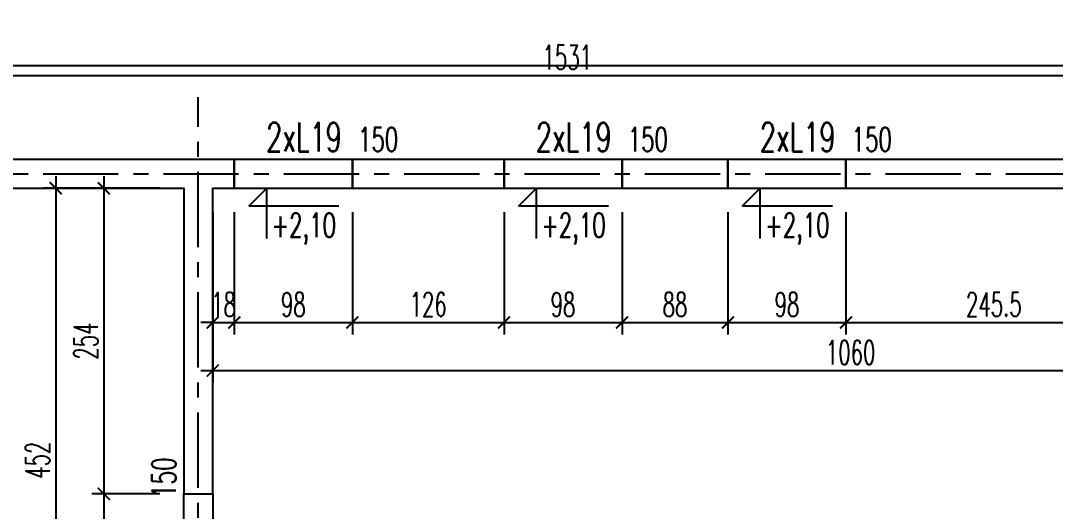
# Model space of a CAD drawing. Header units: millimetres. Extents: x -24587 to 37983, y -70862 to 338.
# Drawn here: x 18599 to 19458, y -56580 to -56173 of the extents above; entities that cross this region are included whole.
import ezdxf
from ezdxf.enums import TextEntityAlignment as Align

# ---------------------------------------------------------------- set-up
doc = ezdxf.new("R2010")
doc.units = ezdxf.units.MM
doc.header["$LTSCALE"] = 50
doc.linetypes.add('CENTER', pattern=[2, 1.25, -0.25, 0.25, -0.25])
doc.layers.get('Defpoints').update_dxf_attribs({"color": 251})
for name, color, linetype in [('K-NADPROŻA', 61, 'Continuous'), ('K-OSIE', 9, 'CENTER'), ('K-SCIANY', 2, 'Continuous'), ('K-TEXT 2.4mm', 71, 'Continuous'), ('K-TEXT 2mm', 254, 'Continuous'), ('K-UWAGI', 1, 'Continuous'), ('K-WYMIARY', 1, 'Continuous')]:
    doc.layers.add(name, color=color, linetype=linetype)
doc.styles.add('text 2.4mm', font='romans.shx', dxfattribs={"width": 0.65})
doc.styles.add('text 2mm', font='romans.shx', dxfattribs={"width": 0.65})
doc.styles.add('WYM1', font='romanszb.shx', dxfattribs={"width": 0.6})
doc.dimstyles.new('CM100', dxfattribs={"dimscale": 5, "dimtxt": 2, "dimasz": 1, "dimexe": 1, "dimexo": 2, "dimgap": 0.5, "dimtad": 1, "dimrnd": 0.5, "dimdsep": 46, "dimtxsty": 'WYM1', "dimblk": 'OBLIQUE', "dimcen": 0, "dimdle": 1, "dimclrd": 253, "dimclre": 251, "dimclrt": 30, "dimadec": 0, "dimazin": 0, "dimtfac": 1, "dimtix": 1, "dimtmove": 0, "dimatfit": 0, "dimfxl": 1, "dimtfillclr": 256, "dimtolj": 1, "dimarcsym": 0})

# ---------------------------------------------------------------- blocks, each defined once
blk = doc.blocks.new('A$C5f19c05e')
for points in [[(471, -1260.94), (471, -336.28)], [(-357.96, -400), (2628.12, -400)]]:
    blk.add_lwpolyline(points)
blk = doc.blocks.new('_ArchTick')
at = {"color": 0, "linetype": 'ByBlock', "const_width": 0.15}
blk.add_lwpolyline([(-0.5, -0.5), (0.5, 0.5)], dxfattribs=at)
blk = doc.blocks.new('*D378')
at = {"layer": 'Defpoints', "color": 0, "transparency": 16777216}
for p in [(19818.36, -56218.03), (18287.36, -56287.86), (19818.36, -56287.86)]:
    blk.add_point(p, dxfattribs=at)
at = {"layer": 'K-WYMIARY', "color": 251, "lineweight": -2, "transparency": 16777216}
for p, q in [((18287.36, -56267.86), (18287.36, -56208.03)), ((19818.36, -56267.86), (19818.36, -56208.03))]:
    blk.add_line(p, q, dxfattribs=at)
at = {"layer": 'K-WYMIARY', "color": 253, "lineweight": -2, "transparency": 16777216}
blk.add_line((18277.36, -56218.03), (19828.36, -56218.03), dxfattribs=at)
at = {"layer": 'K-WYMIARY', "color": 253, "lineweight": -2, "transparency": 16777216, "xscale": 10, "yscale": 10, "zscale": 10, "rotation": 180}
blk.add_blockref('_ArchTick', (18287.36, -56218.03), dxfattribs=at)
at = {"layer": 'K-WYMIARY', "color": 253, "lineweight": -2, "transparency": 16777216, "xscale": 10, "yscale": 10, "zscale": 10}
blk.add_blockref('_ArchTick', (19818.36, -56218.03), dxfattribs=at)
at = {"layer": 'K-WYMIARY', "color": 30, "transparency": 16777216, "insert": (19052.86, -56203.03), "char_height": 20, "attachment_point": 5, "style": 'WYM1'}
blk.add_mtext('\\A1;1531', dxfattribs=at)
blk = doc.blocks.new('*D379')
at = {"layer": 'Defpoints', "color": 0, "transparency": 16777216}
for p in [(18734.36, -56311.86), (18627.89, -56763.86), (18734.36, -56763.86)]:
    blk.add_point(p, dxfattribs=at)
at = {"layer": 'K-WYMIARY', "color": 253, "lineweight": -2, "transparency": 16777216}
blk.add_line((18627.89, -56301.86), (18627.89, -56773.86), dxfattribs=at)
at = {"layer": 'K-WYMIARY', "color": 251, "lineweight": -2, "transparency": 16777216}
for p, q in [((18714.36, -56311.86), (18617.89, -56311.86)), ((18714.36, -56763.86), (18617.89, -56763.86))]:
    blk.add_line(p, q, dxfattribs=at)
at = {"layer": 'K-WYMIARY', "color": 253, "lineweight": -2, "transparency": 16777216, "xscale": 10, "yscale": 10, "zscale": 10}
for p, rotation in [((18627.89, -56311.86), 90), ((18627.89, -56763.86), 270)]:
    blk.add_blockref('_ArchTick', p, dxfattribs=dict(at, rotation=rotation))
at = {"layer": 'K-WYMIARY', "color": 30, "transparency": 16777216, "insert": (18612.89, -56537.86), "char_height": 20, "attachment_point": 5, "rotation": 90, "style": 'WYM1'}
blk.add_mtext('\\A1;452', dxfattribs=at)
blk = doc.blocks.new('*D390')
at = {"layer": 'Defpoints', "color": 0, "transparency": 16777216}
for p in [(18758.36, -56311.86), (18776.31, -56311.86), (18776.31, -56423.41)]:
    blk.add_point(p, dxfattribs=at)
at = {"layer": 'K-WYMIARY', "color": 251, "lineweight": -2, "transparency": 16777216}
for p, q in [((18758.36, -56331.86), (18758.36, -56433.41)), ((18776.31, -56331.86), (18776.31, -56433.41))]:
    blk.add_line(p, q, dxfattribs=at)
at = {"layer": 'K-WYMIARY', "color": 253, "lineweight": -2, "transparency": 16777216}
for p, q in [((18758.36, -56423.41), (18748.36, -56423.41)), ((18758.36, -56423.41), (18776.31, -56423.41)), ((18776.31, -56423.41), (18786.31, -56423.41))]:
    blk.add_line(p, q, dxfattribs=at)
at = {"layer": 'K-WYMIARY', "color": 253, "lineweight": -2, "transparency": 16777216, "xscale": 10, "yscale": 10, "zscale": 10}
blk.add_blockref('_ArchTick', (18758.36, -56423.41), dxfattribs=at)
at = {"layer": 'K-WYMIARY', "color": 253, "lineweight": -2, "transparency": 16777216, "xscale": 10, "yscale": 10, "zscale": 10, "rotation": 180}
blk.add_blockref('_ArchTick', (18776.31, -56423.41), dxfattribs=at)
at = {"layer": 'K-WYMIARY', "color": 30, "transparency": 16777216, "insert": (18767.33, -56408.41), "char_height": 20, "attachment_point": 5, "style": 'WYM1'}
blk.add_mtext('\\A1;18', dxfattribs=at)
blk = doc.blocks.new('*D391')
at = {"layer": 'Defpoints', "color": 0, "transparency": 16777216}
for p in [(18776.31, -56311.86), (18874.36, -56311.86), (18874.36, -56423.41)]:
    blk.add_point(p, dxfattribs=at)
at = {"layer": 'K-WYMIARY', "color": 251, "lineweight": -2, "transparency": 16777216}
for p, q in [((18776.31, -56331.86), (18776.31, -56433.41)), ((18874.36, -56331.86), (18874.36, -56433.41))]:
    blk.add_line(p, q, dxfattribs=at)
at = {"layer": 'K-WYMIARY', "color": 253, "lineweight": -2, "transparency": 16777216}
blk.add_line((18766.31, -56423.41), (18884.36, -56423.41), dxfattribs=at)
at = {"layer": 'K-WYMIARY', "color": 253, "lineweight": -2, "transparency": 16777216, "xscale": 10, "yscale": 10, "zscale": 10, "rotation": 180}
blk.add_blockref('_ArchTick', (18776.31, -56423.41), dxfattribs=at)
at = {"layer": 'K-WYMIARY', "color": 253, "lineweight": -2, "transparency": 16777216, "xscale": 10, "yscale": 10, "zscale": 10}
blk.add_blockref('_ArchTick', (18874.36, -56423.41), dxfattribs=at)
at = {"layer": 'K-WYMIARY', "color": 30, "transparency": 16777216, "insert": (18825.33, -56408.41), "char_height": 20, "attachment_point": 5, "style": 'WYM1'}
blk.add_mtext('\\A1;98', dxfattribs=at)
blk = doc.blocks.new('*D392')
at = {"layer": 'Defpoints', "color": 0, "transparency": 16777216}
for p in [(18874.36, -56311.86), (19000.38, -56311.86), (19000.38, -56423.41)]:
    blk.add_point(p, dxfattribs=at)
at = {"layer": 'K-WYMIARY', "color": 251, "lineweight": -2, "transparency": 16777216}
for p, q in [((18874.36, -56331.86), (18874.36, -56433.41)), ((19000.38, -56331.86), (19000.38, -56433.41))]:
    blk.add_line(p, q, dxfattribs=at)
at = {"layer": 'K-WYMIARY', "color": 253, "lineweight": -2, "transparency": 16777216}
blk.add_line((18864.36, -56423.41), (19010.38, -56423.41), dxfattribs=at)
at = {"layer": 'K-WYMIARY', "color": 253, "lineweight": -2, "transparency": 16777216, "xscale": 10, "yscale": 10, "zscale": 10, "rotation": 180}
blk.add_blockref('_ArchTick', (18874.36, -56423.41), dxfattribs=at)
at = {"layer": 'K-WYMIARY', "color": 253, "lineweight": -2, "transparency": 16777216, "xscale": 10, "yscale": 10, "zscale": 10}
blk.add_blockref('_ArchTick', (19000.38, -56423.41), dxfattribs=at)
at = {"layer": 'K-WYMIARY', "color": 30, "transparency": 16777216, "insert": (18937.37, -56408.41), "char_height": 20, "attachment_point": 5, "style": 'WYM1'}
blk.add_mtext('\\A1;126', dxfattribs=at)
blk = doc.blocks.new('*D393')
at = {"layer": 'Defpoints', "color": 0, "transparency": 16777216}
for p in [(19000.38, -56311.86), (19098.43, -56311.86), (19098.43, -56423.41)]:
    blk.add_point(p, dxfattribs=at)
at = {"layer": 'K-WYMIARY', "color": 251, "lineweight": -2, "transparency": 16777216}
for p, q in [((19000.38, -56331.86), (19000.38, -56433.41)), ((19098.43, -56331.86), (19098.43, -56433.41))]:
    blk.add_line(p, q, dxfattribs=at)
at = {"layer": 'K-WYMIARY', "color": 253, "lineweight": -2, "transparency": 16777216}
blk.add_line((18990.38, -56423.41), (19108.43, -56423.41), dxfattribs=at)
at = {"layer": 'K-WYMIARY', "color": 253, "lineweight": -2, "transparency": 16777216, "xscale": 10, "yscale": 10, "zscale": 10, "rotation": 180}
blk.add_blockref('_ArchTick', (19000.38, -56423.41), dxfattribs=at)
at = {"layer": 'K-WYMIARY', "color": 253, "lineweight": -2, "transparency": 16777216, "xscale": 10, "yscale": 10, "zscale": 10}
blk.add_blockref('_ArchTick', (19098.43, -56423.41), dxfattribs=at)
at = {"layer": 'K-WYMIARY', "color": 30, "transparency": 16777216, "insert": (19049.41, -56408.41), "char_height": 20, "attachment_point": 5, "style": 'WYM1'}
blk.add_mtext('\\A1;98', dxfattribs=at)
blk = doc.blocks.new('*D394')
at = {"layer": 'Defpoints', "color": 0, "transparency": 16777216}
for p in [(19098.43, -56311.86), (19186.43, -56311.86), (19186.43, -56423.41)]:
    blk.add_point(p, dxfattribs=at)
at = {"layer": 'K-WYMIARY', "color": 251, "lineweight": -2, "transparency": 16777216}
for p, q in [((19098.43, -56331.86), (19098.43, -56433.41)), ((19186.43, -56331.86), (19186.43, -56433.41))]:
    blk.add_line(p, q, dxfattribs=at)
at = {"layer": 'K-WYMIARY', "color": 253, "lineweight": -2, "transparency": 16777216}
blk.add_line((19088.43, -56423.41), (19196.43, -56423.41), dxfattribs=at)
at = {"layer": 'K-WYMIARY', "color": 253, "lineweight": -2, "transparency": 16777216, "xscale": 10, "yscale": 10, "zscale": 10, "rotation": 180}
blk.add_blockref('_ArchTick', (19098.43, -56423.41), dxfattribs=at)
at = {"layer": 'K-WYMIARY', "color": 253, "lineweight": -2, "transparency": 16777216, "xscale": 10, "yscale": 10, "zscale": 10}
blk.add_blockref('_ArchTick', (19186.43, -56423.41), dxfattribs=at)
at = {"layer": 'K-WYMIARY', "color": 30, "transparency": 16777216, "insert": (19142.43, -56408.41), "char_height": 20, "attachment_point": 5, "style": 'WYM1'}
blk.add_mtext('\\A1;88', dxfattribs=at)
blk = doc.blocks.new('*D395')
at = {"layer": 'Defpoints', "color": 0, "transparency": 16777216}
for p in [(19186.43, -56311.86), (19284.48, -56311.86), (19284.48, -56423.41)]:
    blk.add_point(p, dxfattribs=at)
at = {"layer": 'K-WYMIARY', "color": 251, "lineweight": -2, "transparency": 16777216}
for p, q in [((19186.43, -56331.86), (19186.43, -56433.41)), ((19284.48, -56331.86), (19284.48, -56433.41))]:
    blk.add_line(p, q, dxfattribs=at)
at = {"layer": 'K-WYMIARY', "color": 253, "lineweight": -2, "transparency": 16777216}
blk.add_line((19176.43, -56423.41), (19294.48, -56423.41), dxfattribs=at)
at = {"layer": 'K-WYMIARY', "color": 253, "lineweight": -2, "transparency": 16777216, "xscale": 10, "yscale": 10, "zscale": 10, "rotation": 180}
blk.add_blockref('_ArchTick', (19186.43, -56423.41), dxfattribs=at)
at = {"layer": 'K-WYMIARY', "color": 253, "lineweight": -2, "transparency": 16777216, "xscale": 10, "yscale": 10, "zscale": 10}
blk.add_blockref('_ArchTick', (19284.48, -56423.41), dxfattribs=at)
at = {"layer": 'K-WYMIARY', "color": 30, "transparency": 16777216, "insert": (19235.46, -56408.41), "char_height": 20, "attachment_point": 5, "style": 'WYM1'}
blk.add_mtext('\\A1;98', dxfattribs=at)
blk = doc.blocks.new('*D396')
at = {"layer": 'Defpoints', "color": 0, "transparency": 16777216}
for p in [(19284.48, -56311.86), (19530.19, -56311.86), (19530.19, -56423.41)]:
    blk.add_point(p, dxfattribs=at)
at = {"layer": 'K-WYMIARY', "color": 251, "lineweight": -2, "transparency": 16777216}
for p, q in [((19284.48, -56331.86), (19284.48, -56433.41)), ((19530.19, -56331.86), (19530.19, -56433.41))]:
    blk.add_line(p, q, dxfattribs=at)
at = {"layer": 'K-WYMIARY', "color": 253, "lineweight": -2, "transparency": 16777216}
blk.add_line((19274.48, -56423.41), (19540.19, -56423.41), dxfattribs=at)
at = {"layer": 'K-WYMIARY', "color": 253, "lineweight": -2, "transparency": 16777216, "xscale": 10, "yscale": 10, "zscale": 10, "rotation": 180}
blk.add_blockref('_ArchTick', (19284.48, -56423.41), dxfattribs=at)
at = {"layer": 'K-WYMIARY', "color": 253, "lineweight": -2, "transparency": 16777216, "xscale": 10, "yscale": 10, "zscale": 10}
blk.add_blockref('_ArchTick', (19530.19, -56423.41), dxfattribs=at)
at = {"layer": 'K-WYMIARY', "color": 30, "transparency": 16777216, "insert": (19407.33, -56408.41), "char_height": 20, "attachment_point": 5, "style": 'WYM1'}
blk.add_mtext('\\A1;245.5', dxfattribs=at)
blk = doc.blocks.new('*D399')
at = {"layer": 'Defpoints', "color": 0, "transparency": 16777216}
for p in [(18758.36, -56311.86), (19818.36, -56311.86), (19818.36, -56463.41)]:
    blk.add_point(p, dxfattribs=at)
at = {"layer": 'K-WYMIARY', "color": 251, "lineweight": -2, "transparency": 16777216}
for p, q in [((18758.36, -56331.86), (18758.36, -56473.41)), ((19818.36, -56331.86), (19818.36, -56473.41))]:
    blk.add_line(p, q, dxfattribs=at)
at = {"layer": 'K-WYMIARY', "color": 253, "lineweight": -2, "transparency": 16777216}
blk.add_line((18748.36, -56463.41), (19828.36, -56463.41), dxfattribs=at)
at = {"layer": 'K-WYMIARY', "color": 253, "lineweight": -2, "transparency": 16777216, "xscale": 10, "yscale": 10, "zscale": 10, "rotation": 180}
blk.add_blockref('_ArchTick', (18758.36, -56463.41), dxfattribs=at)
at = {"layer": 'K-WYMIARY', "color": 253, "lineweight": -2, "transparency": 16777216, "xscale": 10, "yscale": 10, "zscale": 10}
blk.add_blockref('_ArchTick', (19818.36, -56463.41), dxfattribs=at)
at = {"layer": 'K-WYMIARY', "color": 30, "transparency": 16777216, "insert": (19288.36, -56448.41), "char_height": 20, "attachment_point": 5, "style": 'WYM1'}
blk.add_mtext('\\A1;1060', dxfattribs=at)
blk = doc.blocks.new('*D401')
at = {"layer": 'Defpoints', "color": 0, "transparency": 16777216}
for p in [(18734.36, -56311.86), (18667.89, -56565.81), (18734.36, -56565.81)]:
    blk.add_point(p, dxfattribs=at)
at = {"layer": 'K-WYMIARY', "color": 253, "lineweight": -2, "transparency": 16777216}
blk.add_line((18667.89, -56301.86), (18667.89, -56575.81), dxfattribs=at)
at = {"layer": 'K-WYMIARY', "color": 251, "lineweight": -2, "transparency": 16777216}
for p, q in [((18714.36, -56311.86), (18657.89, -56311.86)), ((18714.36, -56565.81), (18657.89, -56565.81))]:
    blk.add_line(p, q, dxfattribs=at)
at = {"layer": 'K-WYMIARY', "color": 253, "lineweight": -2, "transparency": 16777216, "xscale": 10, "yscale": 10, "zscale": 10}
for p, rotation in [((18667.89, -56311.86), 90), ((18667.89, -56565.81), 270)]:
    blk.add_blockref('_ArchTick', p, dxfattribs=dict(at, rotation=rotation))
at = {"layer": 'K-WYMIARY', "color": 30, "transparency": 16777216, "insert": (18652.89, -56438.83), "char_height": 20, "attachment_point": 5, "rotation": 90, "style": 'WYM1'}
blk.add_mtext('\\A1;254', dxfattribs=at)
blk = doc.blocks.new('*D402')
at = {"layer": 'Defpoints', "color": 0, "transparency": 16777216}
for p in [(18734.36, -56565.81), (18667.89, -56663.86), (18734.36, -56663.86)]:
    blk.add_point(p, dxfattribs=at)
at = {"layer": 'K-WYMIARY', "color": 253, "lineweight": -2, "transparency": 16777216}
blk.add_line((18667.89, -56555.81), (18667.89, -56673.86), dxfattribs=at)
at = {"layer": 'K-WYMIARY', "color": 251, "lineweight": -2, "transparency": 16777216}
for p, q in [((18714.36, -56565.81), (18657.89, -56565.81)), ((18714.36, -56663.86), (18657.89, -56663.86))]:
    blk.add_line(p, q, dxfattribs=at)
at = {"layer": 'K-WYMIARY', "color": 253, "lineweight": -2, "transparency": 16777216, "xscale": 10, "yscale": 10, "zscale": 10}
for p, rotation in [((18667.89, -56565.81), 90), ((18667.89, -56663.86), 270)]:
    blk.add_blockref('_ArchTick', p, dxfattribs=dict(at, rotation=rotation))
at = {"layer": 'K-WYMIARY', "color": 30, "transparency": 16777216, "insert": (18652.89, -56614.83), "char_height": 20, "attachment_point": 5, "rotation": 90, "style": 'WYM1'}
blk.add_mtext('\\A1;98', dxfattribs=at)

msp = doc.modelspace()

# ---------------------------------------------------------------- linework, layer by layer
at = {"layer": 'K-NADPROŻA'}
for points in [[(18776.31, -56311.855), (18874.36, -56311.855), (18874.36, -56287.855), (18776.31, -56287.855)], [(19000.383, -56311.855), (19098.433, -56311.855), (19098.433, -56287.855), (19000.383, -56287.855)], [(19186.433, -56311.855), (19284.483, -56311.855), (19284.483, -56287.855), (19186.433, -56287.855)], [(18734.36, -56565.805), (18758.36, -56565.805), (18758.36, -56663.855), (18734.36, -56663.855)]]:
    msp.add_lwpolyline(points, close=True, dxfattribs=at)
at = {"layer": 'K-SCIANY'}
for points in [[(18388.072, -55887.855), (18263.36, -55887.855), (18263.36, -56475.729), (18287.36, -56475.729), (18287.36, -56311.855), (18734.36, -56311.855), (18734.36, -56565.805), (18758.36, -56565.805), (18758.36, -56311.855), (18776.31, -56311.855), (18776.31, -56287.855), (18287.36, -56287.855), (18287.36, -55911.855), (18388.072, -55911.855)], [(19000.383, -56287.855), (18874.36, -56287.855), (18874.36, -56311.855), (19000.383, -56311.855)], [(19098.433, -56311.855), (19186.433, -56311.855), (19186.433, -56287.855), (19098.433, -56287.855)], [(19284.483, -56311.855), (19530.187, -56311.855), (19530.187, -56287.855), (19284.483, -56287.855)]]:
    msp.add_lwpolyline(points, close=True, dxfattribs=at)
at = {"layer": 'K-TEXT 2mm', "lineweight": -2}
for points in [[(18803.202, -56353.507), (18803.202, -56311.855), (18788.526, -56326.531), (18863.232, -56326.531)], [(19027.274, -56353.507), (19027.274, -56311.855), (19012.599, -56326.531), (19087.305, -56326.531)], [(19213.324, -56353.507), (19213.324, -56311.855), (19198.649, -56326.531), (19273.355, -56326.531)]]:
    msp.add_lwpolyline(points, dxfattribs=at)
at = {"layer": 'K-UWAGI'}
msp.add_xline((28707.731, -56209.873), (1, 0), dxfattribs=at)

# ---------------------------------------------------------------- block references
at = {"layer": 'K-OSIE'}
msp.add_blockref('A$C5f19c05e', (18275.36, -55899.855), dxfattribs=at)

# ---------------------------------------------------------------- texts
at = {"layer": 'K-TEXT 2.4mm', "style": 'text 2.4mm', "width": 0.65}
for p in [(18834.238, -56269.294), (19058.311, -56269.294), (19244.361, -56269.294)]:
    msp.add_text('2xL19', height=24, rotation=360, dxfattribs=at).set_placement(p, align=Align.MIDDLE_CENTER)
at = {"layer": 'K-TEXT 2mm', "lineweight": -2, "style": 'text 2mm', "width": 0.65}
for s, p in [('150', (18879.04, -56281.294)), ('150', (19103.113, -56281.294)), ('150', (19289.163, -56281.294)), ('+2,10', (18807.312, -56352.545)), ('+2,10', (19031.385, -56352.545)), ('+2,10', (19217.435, -56352.545))]:
    msp.add_text(s, height=20, dxfattribs=at).set_placement(p)
msp.add_text('150', height=20, rotation=90, dxfattribs=at).set_placement((18727.798, -56569.102))

# ---------------------------------------------------------------- dimensions: what is measured, and where the dimension line sits
at = {"layer": 'K-WYMIARY'}
for base, p1, p2, override, picture, middle in [((19818.36, -56218.028), (18287.36, -56287.855), (19818.36, -56287.855), {"dimscale": 10, "dimblk": 'ArchTick'}, '*D378', (19052.86, -56203.028)), ((18776.31, -56423.413), (18758.36, -56311.855), (18776.31, -56311.855), {"dimscale": 10, "dimblk": 'ArchTick'}, '*D390', (18767.335, -56408.413)), ((19818.36, -56463.413), (18758.36, -56311.855), (19818.36, -56311.855), {"dimscale": 10, "dimblk": 'ArchTick'}, '*D399', (19288.36, -56448.413)), ((18874.36, -56423.413), (18776.31, -56311.855), (18874.36, -56311.855), {"dimscale": 10, "dimblk": 'ArchTick', "dimtmove": 1}, '*D391', (18825.335, -56408.413)), ((19000.383, -56423.413), (18874.36, -56311.855), (19000.383, -56311.855), {"dimscale": 10, "dimblk": 'ArchTick', "dimtmove": 1}, '*D392', (18937.371, -56408.413)), ((19098.433, -56423.413), (19000.383, -56311.855), (19098.433, -56311.855), {"dimscale": 10, "dimblk": 'ArchTick', "dimtmove": 1}, '*D393', (19049.408, -56408.413)), ((19186.433, -56423.413), (19098.433, -56311.855), (19186.433, -56311.855), {"dimscale": 10, "dimblk": 'ArchTick', "dimtmove": 1}, '*D394', (19142.433, -56408.413)), ((19284.483, -56423.413), (19186.433, -56311.855), (19284.483, -56311.855), {"dimscale": 10, "dimblk": 'ArchTick', "dimtmove": 1}, '*D395', (19235.458, -56408.413)), ((19530.187, -56423.413), (19284.483, -56311.855), (19530.187, -56311.855), {"dimscale": 10, "dimblk": 'ArchTick', "dimtmove": 1}, '*D396', (19407.335, -56408.413))]:
    dim = msp.add_linear_dim(base=base, p1=p1, p2=p2, dimstyle='CM100', override=override, dxfattribs=at)
    dim.commit()
    dim.dimension.update_dxf_attribs({"geometry": picture, "text_midpoint": middle})
for base, p1, p2, override, picture, middle in [((18627.885, -56763.855), (18734.36, -56311.855), (18734.36, -56763.855), {"dimscale": 10, "dimblk": 'ArchTick'}, '*D379', (18612.885, -56537.855)), ((18667.885, -56565.805), (18734.36, -56311.855), (18734.36, -56565.805), {"dimscale": 10, "dimblk": 'ArchTick'}, '*D401', (18652.885, -56438.83)), ((18667.885, -56663.855), (18734.36, -56565.805), (18734.36, -56663.855), {"dimscale": 10, "dimblk": 'ArchTick', "dimtmove": 1}, '*D402', (18652.885, -56614.83))]:
    dim = msp.add_linear_dim(base=base, p1=p1, p2=p2, angle=90, dimstyle='CM100', override=override, dxfattribs=at)
    dim.commit()
    dim.dimension.update_dxf_attribs({"geometry": picture, "text_midpoint": middle})

doc.saveas('drawing.dxf')
